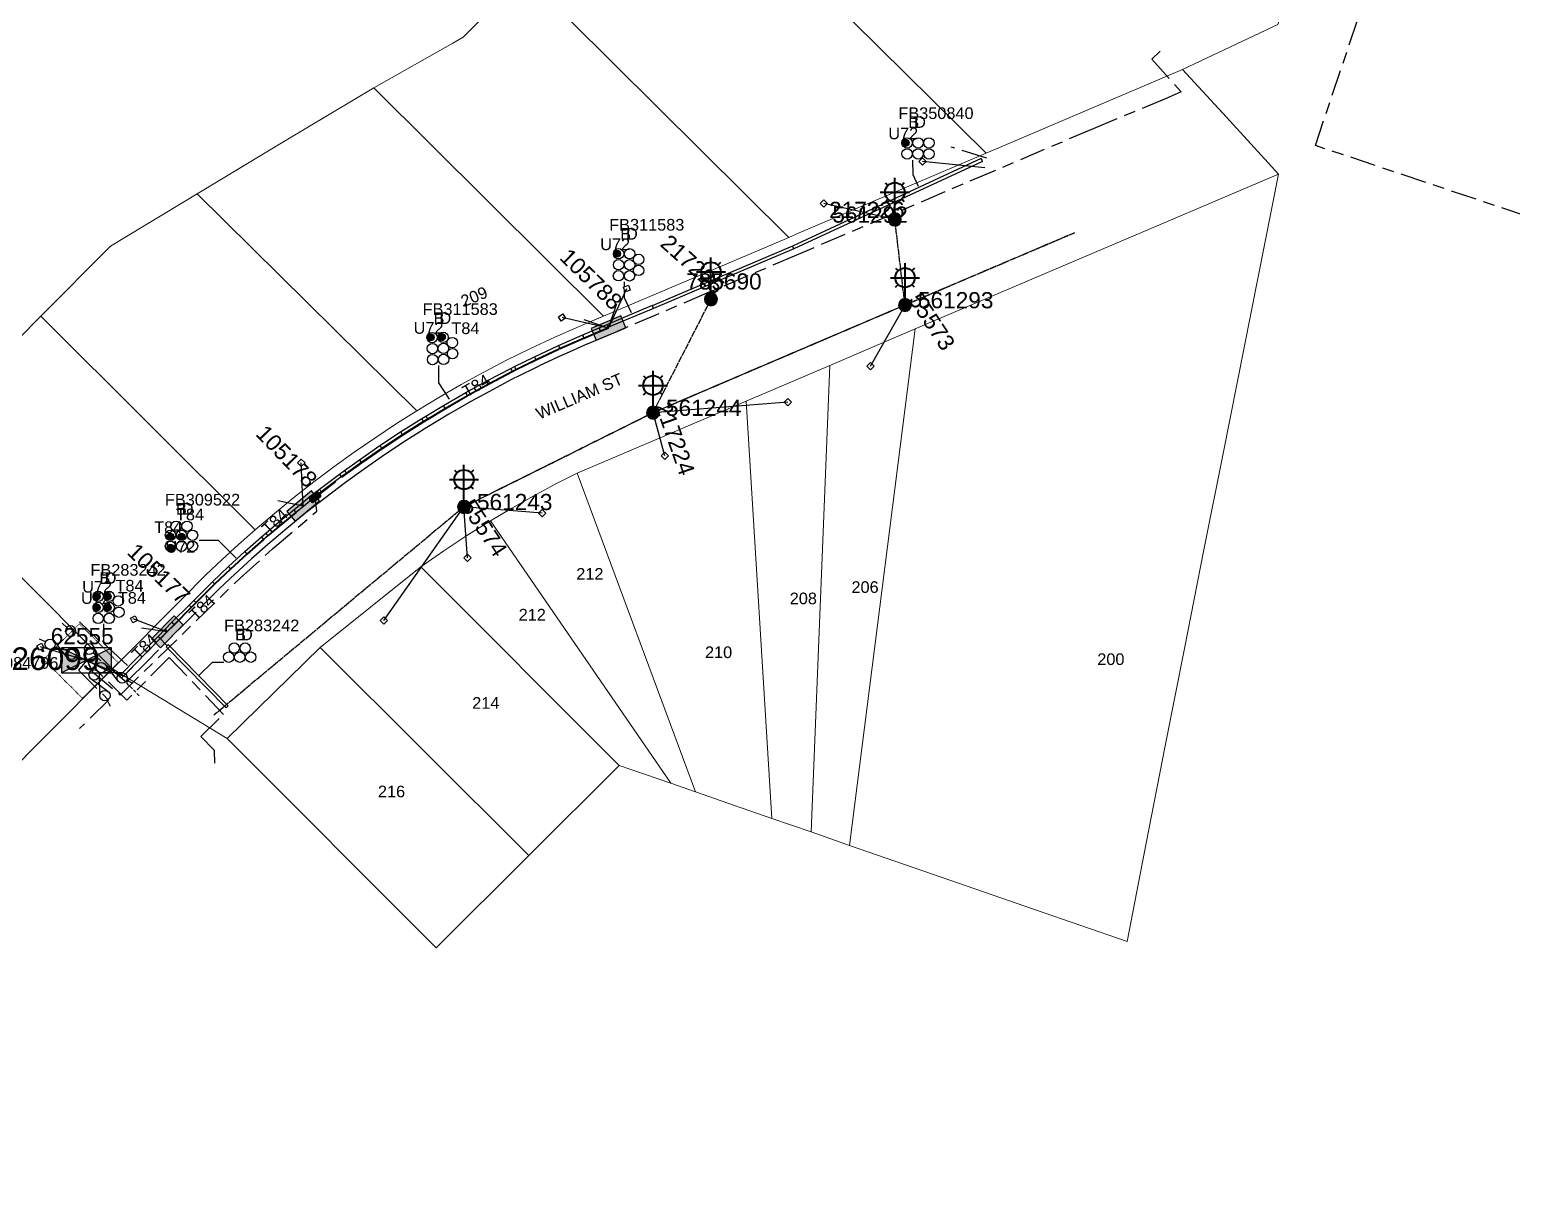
# Model space of a CAD drawing. Header units: metres. Extents: x 311347 to 316656, y 6252667 to 6255486.
# Drawn here: x 314656 to 314884.8, y 6254292 to 6254471 of the extents above; entities that cross this region are included whole.
import ezdxf
from ezdxf.enums import TextEntityAlignment as Align

# ---------------------------------------------------------------- set-up
doc = ezdxf.new("R2010")
doc.units = ezdxf.units.M
for name, pattern in [('Cable Exist OH', [1, 1, 0]), ('Cable Exist UG', [8.2, 4, -1.2, 1.8, -1.2]), ('DASHED', [0.75, 0.5, -0.25]), ('HIDDEN', [0.375, 0.25, -0.125]), ('HIDDEN2', [0.1875, 0.125, -0.0625])]:
    doc.linetypes.add(name, pattern=pattern)
doc.layers.get('0').update_dxf_attribs({"color": 6})
for name, color, linetype, lineweight in [('Cadastre Buildings_SP_EXT', 9, 'Continuous', 5), ('Cadastre Land Parcels_SP_EXT', 9, 'Continuous', 5), ('Cadastre Other Property_SP_EXT', 9, 'HIDDEN', 5), ('Cadastre Roads_SP_EXT', 7, 'Continuous', 5)]:
    doc.layers.add(name, color=color, linetype=linetype, lineweight=lineweight)
for name, color, linetype in [('Duct_SP_EXT', 7, 'Continuous'), ('Equip_HV_EXT', 7, 'Continuous'), ('Equip_LV_EXT', 7, 'Continuous'), ('Equip_SP_SL_EXT', 7, 'Continuous'), ('Mains_HV_EXT', 7, 'Continuous'), ('Mains_LV_EXT', 7, 'Continuous'), ('Mains_SL_EXT', 7, 'Continuous'), ('Mains_TR_EXT', 7, 'Continuous'), ('Services_SP_EXT', 7, 'Continuous'), ('Sub_SP_EXT', 7, 'Continuous'), ('SupportsOH_SP_TR_HV_LV_SL_EXT', 7, 'Continuous'), ('SupportsUG_SP_LV_EXT', 7, 'Continuous'), ('Trench_SP_EXT', 7, 'Continuous')]:
    doc.layers.add(name, color=color, linetype=linetype)
doc.layers.add('UNKNOWN_FEATURES', color=1, linetype='DASHED', plot=False)
doc.styles.add('iecARIAL', font='arial.ttf', dxfattribs={"height": 2})
doc.styles.add('POLE_LABEL', font='arial.ttf')
doc.styles.get("Standard").update_dxf_attribs({"font": 'arial.ttf'})
doc.styles.add('SWITCH_LABEL', font='arial.ttf', dxfattribs={"height": 2.5})

# ---------------------------------------------------------------- blocks, each defined once
blk = doc.blocks.new('SUB_PADMOUNT_EXT')
for points in [[(0, 0), (-3.84, 1.92), (-3.84, -1.92)], [(0, 0), (3.84, 1.92), (3.84, -1.92)]]:
    blk.add_hatch(color=256).paths.add_polyline_path(points)
for p, q in [((3.84, 1.92), (-3.84, -1.92)), ((-3.84, 1.92), (3.84, -1.92))]:
    blk.add_line(p, q)
blk.add_lwpolyline([(-3.84, -1.92), (3.84, -1.92), (3.84, 1.92), (-3.84, 1.92)], close=True)
for tag, height, flags, p in [('ASSET_NUM', 3.5, 8, (2, 2)), ('STREET_CODE', 0.2, 9, (1.5, 0)), ('CONSTRUCTED_VOLTAGE', 0.2, 9, (1.5, -0.2)), ('OPERATING_VOLTAGE', 0.2, 9, (1.5, -0.6)), ('ORIENTATION', 0.2, 9, (1.5, -0.8)), ('OWNED_BY', 0.2, 9, (1.5, -1)), ('OPERATED_BY', 0.2, 9, (1.5, -1.2)), ('SECONDARY_VOLTAGE', 0.2, 9, (1.5, -1.6)), ('STATE', 0.2, 9, (1.5, -1.8)), ('SUBSTATION_TYPE', 0.2, 9, (1.5, -2.2)), ('NO_PHASES', 0.2, 9, (1.5, -0.4)), ('MAINTAINED_BY', 0.2, 9, (1.5, -1.4)), ('PARENT', 0.2, 9, (1.5, -2)), ('STREETNAME', 0.2, 9, (1.5, -3)), ('SUBURB', 0.2, 9, (1.5, -3.2)), ('Z', 0.2, 1, (1.5, -3.6)), ('USAGE', 0.2, 9, (1.5, -2.4)), ('LEGEND', 0.2, 9, (1.5, -2.6)), ('LOCATION', 0.2, 9, (1.5, -2.8)), ('NOTES', 0.2, 9, (1.5, -3.4))]:
    blk.add_attdef(tag, text='', height=height, dxfattribs=dict(flags=flags)).set_placement(p, align=Align.MIDDLE_LEFT)
blk = doc.blocks.new('PILLAR_EXT')
blk.add_hatch(color=256).paths.add_polyline_path([(-2.475, 0.99), (-2.475, -0.99), (2.475, -0.99), (2.475, 0.99)])
blk.add_lwpolyline([(-2.475, -0.99), (2.475, -0.99), (2.475, 0.99), (-2.475, 0.99)], close=True)
at = {"style": 'iecARIAL', "flags": 8}
blk.add_attdef('ASSET_NUM', (1.5, 3.5), '', height=2.5, dxfattribs=at)
for tag, p, flags in [('OWNED_BY', (0, -0.2), 9), ('STATE', (0, -0.4), 9), ('SUPPORT_TYPE', (0, -0.6), 9), ('STREETNAME', (0, -1.8), 9), ('SUBURB', (0, -2), 1), ('USAGE', (0, -0.8), 9), ('LEGEND', (0, -1), 9), ('LOCATION', (0, -1.2), 9), ('NOTES', (0, -1.4), 9), ('PARENT', (0, -1.6), 9)]:
    blk.add_attdef(tag, p, '', height=0.2, dxfattribs=dict(flags=flags))
blk = doc.blocks.new('DUCT_EXT')
blk.add_circle((0, 0.8), 0.8)
at = {"flags": 1}
blk.add_attdef('Z', (0, 0), '', height=0.2, dxfattribs=at)
at = {"flags": 9}
for tag, p in [('DUCT_CODE', (0, 0)), ('XSECT_TYPE', (0, -0.2)), ('STATE', (0, -0.6)), ('FB_REFERENCE', (0, -0.4)), ('NOTES', (0, -0.8))]:
    blk.add_attdef(tag, text='', height=0.2, dxfattribs=at).set_placement(p, align=Align.MIDDLE_LEFT)
blk = doc.blocks.new('SL_LANTERN_EXT')
at = {"lineweight": 40}
for p, q in [((-1.46, 5.68), (-1.06, 5.28)), ((0, 1.97), (0, 6.47)), ((1.46, 5.68), (1.06, 5.28)), ((-2.25, 4.22), (2.25, 4.22)), ((-1.46, 2.76), (-1.06, 3.16)), ((0, 0), (0, 2.72)), ((1.46, 2.76), (1.06, 3.16))]:
    blk.add_line(p, q, dxfattribs=at)
blk.add_circle((0, 4.22), 1.5, dxfattribs=at)
at = {"style": 'iecARIAL', "flags": 8}
blk.add_attdef('ASSET_NUM', (1.5, 1.5), '', height=2.5, dxfattribs=at)
for tag, p, height, flags in [('OPERATING_VOLTAGE', (0.98, -1.65), 0.2, 9), ('ORIENTATION', (0.98, -1.85), 0.2, 9), ('OWNED_BY', (0.98, -2.05), 0.2, 9), ('STATE', (0.98, -2.25), 0.2, 9), ('CONSTRUCTED_VOLTAGE', (0.98, -0.65), 0.2, 9), ('CONTROL_TYPE', (0.98, -0.85), 0.2, 9), ('LANTERN_PURPOSE', (0.98, -1.05), 0.2, 9), ('LANTERN_TYPE', (0.98, -1.25), 0.2, 9), ('NO_PHASES', (0.98, -1.45), 0.2, 9), ('USAGE', (0.98, -2.45), 0.2, 9), ('LNUMBER', (2.18, -3.25), 2.5, 8), ('CEXIST', (0.98, -2.65), 0.2, 9), ('CNEW', (0.98, -2.85), 0.2, 9), ('CNUMBER', (0.98, -3.05), 0.2, 9), ('CREMOVE', (0.98, -3.25), 0.2, 9), ('CREPLACE', (0.98, -3.45), 0.2, 9), ('LKINGHEIGHT', (0.98, -3.65), 0.2, 9), ('LBRACKET', (0.98, -3.85), 0.2, 9), ('LBRACKETVOCAB', (0.98, -4.05), 0.2, 9), ('LCATEGORY', (0.98, -4.25), 0.2, 9), ('LCHARGE1', (0.98, -4.45), 0.2, 9), ('LCHARGE1PERCENT', (0.98, -4.65), 0.2, 9), ('LCHARGE2', (0.98, -4.85), 0.2, 9), ('LCHARGE2PERCENT', (0.98, -5.05), 0.2, 9), ('LCHARGE3', (0.98, -5.25), 0.2, 9), ('LCHARGE3PERCENT', (0.98, -5.45), 0.2, 9), ('LEXIST', (0.98, -5.65), 0.2, 9), ('LLAMP', (0.98, -5.85), 0.2, 9), ('LLAMPVOCAB', (0.98, -6.05), 0.2, 9), ('LMAST', (0.98, -6.25), 0.2, 9), ('LMASTVOCAB', (0.98, -6.45), 0.2, 9), ('LNEW', (0.98, -6.65), 0.2, 9), ('LANTNUMBER', (0.98, -6.85), 0.2, 9), ('STREETNAME', (0.98, -9.25), 0.2, 9), ('LOUTREACH', (0.98, -7.25), 0.2, 9), ('LOUTREACHVOCAB', (0.98, -7.45), 0.2, 9), ('LRATECODE', (0.98, -7.65), 0.2, 9), ('LREMOVE', (0.98, -7.85), 0.2, 9), ('LREPLACE', (0.98, -8.05), 0.2, 9), ('LTYPE', (0.98, -8.25), 0.2, 9), ('LTYPEVOCAB', (0.98, -8.45), 0.2, 9), ('LEGEND', (0.98, -8.65), 0.2, 9), ('LOCATION', (0.98, -8.85), 0.2, 9), ('NOTES', (0.98, -9.05), 0.2, 9), ('SUBURB', (0.98, -9.45), 0.2, 1)]:
    blk.add_attdef(tag, p, '', height=height, dxfattribs=dict(flags=flags))
blk = doc.blocks.new('CCP_EXT')
at = {"flags": 9}
blk.add_attdef('NOTES', text='', height=0.2, dxfattribs=at).set_placement((0, -2), align=Align.MIDDLE_LEFT)
blk.add_wipeout([(0, 0.57), (0.57, 0), (0, -0.57), (-0.57, 0)])
blk.add_lwpolyline([(-0.57, 0), (0, 0.57), (0.57, 0), (0, -0.57), (-0.57, 0)])
at = {"flags": 1}
blk.add_attdef('Z', (0, 0), '', height=0.2, dxfattribs=at)
at = {"flags": 9}
for tag, p in [('CCP_TYPE', (0, 0)), ('CONSTRUCTED_VOLTAGE', (0, -0.2)), ('OPERATING_VOLTAGE', (0, -0.6)), ('ORIENTATION', (0, -0.8)), ('OWNED_BY', (0, -1)), ('STATE', (0, -1.8)), ('NO_PHASES', (0, -0.4)), ('USAGE', (0, -1.2)), ('LEGEND', (0, -1.4)), ('LIFE_SUPPORT', (0, -1.6))]:
    blk.add_attdef(tag, text='', height=0.2, dxfattribs=at).set_placement(p, align=Align.MIDDLE_LEFT)
blk = doc.blocks.new('POLE_EXT')
blk.add_hatch(color=256).paths.add_polyline_path([(-1, 0, 1), (1, 0, 1)])
blk.add_lwpolyline([(-1, 0, 1), (1, 0, 1)], format="xyb", close=True)
for tag, height, flags, p in [('pNumber', 2.5, 8, (-17.84, 2.07)), ('OWNED_BY', 0.2, 9, (1.35, -0.4)), ('SPECIAL_USE', 0.2, 9, (1.35, -0.8)), ('STATE', 0.2, 9, (1.35, -1)), ('cLV', 0.2, 9, (1.35, -1.4)), ('hDepth', 0.2, 9, (1.35, -1.6)), ('hDia', 0.2, 9, (1.35, -1.8)), ('cHV', 0.2, 9, (1.35, -2)), ('PARENT', 0.2, 9, (1.35, -0.6)), ('USAGE', 0.2, 9, (1.35, -1.2)), ('LBRACKET', 0.2, 9, (1.35, -2.2)), ('cLinedev', 0.2, 9, (1.35, -3.4)), ('pExisting', 0.2, 9, (1.35, -3.8)), ('pFooting', 0.2, 9, (1.35, -4.4)), ('pNew', 0.2, 9, (1.35, -4.6)), ('LExisting', 0.2, 9, (1.35, -2.4)), ('LANTNUMBER', 0.2, 9, (1.35, -2.6)), ('LOther', 0.2, 9, (1.35, -2.8)), ('LRemove', 0.2, 9, (1.35, -3)), ('LEGEND', 0.2, 9, (1.35, -3.2)), ('LOCATION', 0.2, 9, (1.35, -3.6)), ('PFNUMBER', 0.2, 9, (1.35, -4)), ('NEWPFNUMBER', 0.2, 9, (1.35, -4.2)), ('pRelocate', 0.2, 9, (1.35, -5)), ('pRemove', 0.2, 9, (1.35, -5.2)), ('pReplace', 0.2, 9, (1.35, -5.4)), ('pStay', 0.2, 9, (1.35, -5.6)), ('pType', 0.2, 9, (1.35, -5.8)), ('cspan', 0.2, 9, (1.35, -6)), ('STREETNAME', 0.2, 9, (1.35, -6.2)), ('SUBURB', 0.2, 9, (1.35, -6.4)), ('NOTES', 0.2, 9, (1.35, -6.6)), ('MAINTAINED_BY', 0.2, 9, (1.36, -6.81)), ('OPERATED_BY', 0.2, 9, (1.36, -7.01))]:
    blk.add_attdef(tag, text='', height=height, dxfattribs=dict(flags=flags)).set_placement(p, align=Align.MIDDLE_LEFT)
at = {"style": 'POLE_LABEL'}
for tag, height, flags, p in [('ASSET_NUM', 2.5, 8, (2, 2)), ('STRUCTURE_PLANT_NUMBER', 0.2, 9, (1.35, 0.03)), ('STREET_CODE', 0.2, 9, (1.35, -0.2))]:
    blk.add_attdef(tag, text='', height=height, dxfattribs=dict(at, flags=flags)).set_placement(p, align=Align.MIDDLE_LEFT)
at = {"flags": 1}
blk.add_attdef('Z', (1.35, -7.33), '', height=0.2, dxfattribs=at)
blk = doc.blocks.new('LV_STJ_EXT')
h = blk.add_hatch(color=256)
edge = h.paths.add_edge_path()
edge.add_ellipse((-0.59, 0.13), major_axis=(0.226, 0.226), ratio=1, start_angle=45, end_angle=135)
edge.add_line((-0.91, 0.13), (-0.91, -0.13))
edge.add_ellipse((-0.59, -0.13), major_axis=(0.226, 0.226), ratio=1, start_angle=135, end_angle=225)
edge.add_line((-0.59, -0.45), (0.59, -0.45))
edge.add_ellipse((0.59, -0.13), major_axis=(-0.226, 0.226), ratio=1, start_angle=135, end_angle=225)
edge.add_line((0.91, -0.13), (0.91, 0.13))
edge.add_ellipse((0.59, 0.13), major_axis=(-0.226, 0.226), ratio=1, start_angle=225, end_angle=315)
edge.add_line((0.59, 0.45), (-0.59, 0.45))
blk.add_lwpolyline([(-0.91, 0.13), (-0.91, -0.13, 0.414214), (-0.59, -0.45), (0.59, -0.45, 0.414214), (0.91, -0.13), (0.91, 0.13, 0.414214), (0.59, 0.45), (-0.59, 0.45, 0.414214)], format="xyb", close=True)
at = {"flags": 1}
blk.add_attdef('Z', (0, 0), '', height=0.2, dxfattribs=at)
at = {"flags": 9}
for tag, p in [('ORIENTATION', (0, 0)), ('USAGE', (0, -0.2)), ('LEGEND', (0, -0.4)), ('NOTES', (0, -0.6))]:
    blk.add_attdef(tag, text='', height=0.2, dxfattribs=at).set_placement(p, align=Align.MIDDLE_LEFT)
blk = doc.blocks.new('LV_UG_DFUSE_CLOSED_EXT')
for points in [[(1, 0), (0, 0)], [(5.04, 0.73), (2.16, -0.72)], [(5.05, -0.71), (2.16, 0.72)], [(6.2, 0.01), (7.2, 0.01)]]:
    blk.add_lwpolyline(points)
for centre in [(1.8, 0), (5.4, 0.01)]:
    blk.add_circle(centre, 0.8)
at = {"flags": 9}
for tag, p in [('ACTUAL_STATUS', (0, 0)), ('CONSTRUCTED_VOLTAGE', (0, -0.2)), ('OPERATING_VOLTAGE', (0, -0.6)), ('ORIENTATION', (0, -0.8)), ('STATE', (0, -1)), ('SWITCH_TYPE', (0, -1.2)), ('NO_PHASES', (0, -0.4)), ('USAGE', (0, -1.4)), ('NOTES', (0, -1.6))]:
    blk.add_attdef(tag, text='', height=0.2, dxfattribs=at).set_placement(p, align=Align.MIDDLE_LEFT)
at = {"flags": 1}
blk.add_attdef('Z', (0, 0), '', height=0.2, dxfattribs=at)
blk = doc.blocks.new('SWG_HOLEC_SU_EXT')
blk.add_line((1.8, -2), (5.8, -2))
for points in [[(1, 0), (0, 0)], [(6.6, 0), (7.6, 0)]]:
    blk.add_lwpolyline(points)
for points in [[(1.8, -0.8, 1), (1.8, 0.8, 1)], [(5.8, -0.8, 1), (5.8, 0.8, 1)]]:
    blk.add_lwpolyline(points, format="xyb", close=True)
at = {"style": 'SWITCH_LABEL', "flags": 8}
blk.add_attdef('ASSET_NUM', text='', height=2.5, rotation=179.9544, dxfattribs=at).set_placement((-2.4, 0), align=Align.MIDDLE_LEFT)
at = {"flags": 1}
blk.add_attdef('Z', (0, 0), '', height=0.2, dxfattribs=at)
at = {"flags": 9}
for tag, p in [('ACTUAL_STATUS', (0, -0.4)), ('CONSTRUCTED_VOLTAGE', (0, -0.6)), ('OPERATING_VOLTAGE', (0, -1)), ('ORIENTATION', (0, -1.2)), ('OWNED_BY', (0, -1.4)), ('STATE', (0, -1.8)), ('SWITCH_TYPE', (0, -2)), ('NO_PHASES', (0, -0.8)), ('PARENT', (0, -1.6)), ('USAGE', (0, -2.2)), ('STREETNAME', (0, -2.6)), ('SUBURB', (0, -2.8)), ('LOCATION', (0, -2.4)), ('NOTES', (0, -3))]:
    blk.add_attdef(tag, text='', height=0.2, dxfattribs=at).set_placement(p, align=Align.MIDDLE_LEFT)
at = {"style": 'SWITCH_LABEL', "flags": 9}
blk.add_attdef('STREET_CODE', text='', height=0.2, dxfattribs=at).set_placement((0, -0.2), align=Align.MIDDLE_LEFT)
blk = doc.blocks.new('CABLE_LARGE_EXT')
h = blk.add_hatch(color=256)
edge = h.paths.add_edge_path()
edge.add_arc((0, 0.55), 0.55, 0, 360)
blk.add_circle((0, 0.55), 0.55)
at = {"flags": 1}
blk.add_attdef('Z', (0, 0), '', height=0.2, dxfattribs=at)
at = {"flags": 9}
for tag, p in [('COND_CODE', (0, 0)), ('STATE', (0, -0.4)), ('XSECT_SIZE', (0, -0.6)), ('FB_REFERENCE', (0, -0.2)), ('NOTES', (0, -0.8))]:
    blk.add_attdef(tag, text='', height=0.2, dxfattribs=at).set_placement(p, align=Align.MIDDLE_LEFT)

msp = doc.modelspace()

# ---------------------------------------------------------------- linework, layer by layer
at = {"layer": 'Cadastre Land Parcels_SP_EXT', "linetype": 'Continuous'}
for points in [[(314719.14, 6254414.15), (314722.59, 6254416.14), (314726.08, 6254418.05), (314729.58, 6254419.9), (314733.3, 6254421.72), (314737.02, 6254423.47), (314740.78, 6254425.13), (314743.77, 6254426.39), (314744.55, 6254426.72), (314709.1, 6254462), (314695.55, 6254453.87), (314681.85, 6254445.61), (314715.73, 6254412.09), (314719.14, 6254414.15)], [(314840.26, 6254405.77), (314848.76, 6254448.66), (314792.66, 6254424.75), (314782.53, 6254345), (314796.68, 6254340.1), (314811.1, 6254335.12), (314825.36, 6254330.17), (314828.32, 6254345.35), (314831.27, 6254360.38), (314834.23, 6254375.41), (314837.24, 6254390.62), (314840.26, 6254405.77)], [(314792.66, 6254424.75), (314779.49, 6254419.11), (314776.63, 6254347.07), (314782.53, 6254345), (314792.66, 6254424.75)], [(314779.49, 6254419.11), (314766.56, 6254413.57), (314770.53, 6254349.16), (314776.63, 6254347.07), (314779.49, 6254419.11)], [(314770.53, 6254349.16), (314766.56, 6254413.57), (314740.48, 6254402.46), (314758.73, 6254353.25), (314764.78, 6254351.15), (314770.53, 6254349.16)], [(314758.73, 6254353.25), (314740.48, 6254402.46), (314737.08, 6254400.75), (314733.72, 6254398.94), (314730.39, 6254397.06), (314727.11, 6254395.1), (314754.93, 6254354.62), (314758.73, 6254353.25)], [(314754.93, 6254354.62), (314727.11, 6254395.1), (314723.47, 6254392.83), (314719.9, 6254390.46), (314716.38, 6254388.01), (314746.98, 6254357.32), (314754.93, 6254354.62)], [(314746.98, 6254357.32), (314716.38, 6254388.01), (314700.8, 6254375.56), (314733.01, 6254343.46), (314746.98, 6254357.32)], [(314718.71, 6254329.16), (314733.01, 6254343.46), (314700.8, 6254375.56), (314686.45, 6254361.48), (314718.71, 6254329.16)]]:
    msp.add_lwpolyline(points, close=True, dxfattribs=at)
at = {"layer": 'Duct_SP_EXT'}
for p, q in [((314802.85, 6254451.04), (314802.95, 6254450.83)), ((314803.05, 6254450.61), (314802.95, 6254450.83)), ((314773.75, 6254437.54), (314760.03, 6254431.72)), ((314773.95, 6254437.1), (314760.22, 6254431.28)), ((314773.75, 6254437.54), (314773.85, 6254437.32)), ((314773.95, 6254437.1), (314773.85, 6254437.32)), ((314760.03, 6254431.72), (314752.08, 6254428.33)), ((314760.22, 6254431.28), (314752.27, 6254427.89)), ((314760.03, 6254431.72), (314760.12, 6254431.5)), ((314760.22, 6254431.28), (314760.12, 6254431.5)), ((314752.08, 6254428.34), (314745.15, 6254425.44)), ((314752.27, 6254427.89), (314745.33, 6254425)), ((314752.08, 6254428.34), (314752.17, 6254428.11)), ((314752.08, 6254428.33), (314752.17, 6254428.11)), ((314752.27, 6254427.89), (314752.17, 6254428.11)), ((314752.27, 6254427.89), (314752.17, 6254428.11)), ((314743.87, 6254424.9), (314745.1, 6254425.41)), ((314745.1, 6254425.41), (314745.19, 6254425.19)), ((314745.15, 6254425.44), (314745.24, 6254425.22)), ((314745.28, 6254424.97), (314745.19, 6254425.19)), ((314745.33, 6254425), (314745.24, 6254425.22)), ((314737.6, 6254422.18), (314741.34, 6254423.84)), ((314737.8, 6254421.75), (314741.53, 6254423.39)), ((314741.34, 6254423.84), (314743.87, 6254424.9)), ((314741.34, 6254423.84), (314741.43, 6254423.61)), ((314741.53, 6254423.39), (314741.43, 6254423.61)), ((314741.53, 6254423.39), (314744.06, 6254424.46)), ((314743.87, 6254424.9), (314743.97, 6254424.68)), ((314744.06, 6254424.46), (314743.97, 6254424.68)), ((314744.06, 6254424.46), (314745.28, 6254424.97)), ((314730.83, 6254418.94), (314733.91, 6254420.45)), ((314733.91, 6254420.45), (314737.6, 6254422.18)), ((314733.91, 6254420.45), (314734.01, 6254420.23)), ((314734.11, 6254420.02), (314737.8, 6254421.75)), ((314737.6, 6254422.18), (314737.7, 6254421.96)), ((314737.8, 6254421.75), (314737.7, 6254421.96)), ((314726.75, 6254416.81), (314730.25, 6254418.65)), ((314726.98, 6254416.39), (314730.47, 6254418.23)), ((314730.25, 6254418.65), (314730.83, 6254418.94)), ((314730.25, 6254418.65), (314730.36, 6254418.44)), ((314730.47, 6254418.23), (314730.36, 6254418.44)), ((314730.47, 6254418.23), (314731.05, 6254418.51)), ((314730.83, 6254418.94), (314730.94, 6254418.72)), ((314731.05, 6254418.51), (314730.94, 6254418.72)), ((314731.05, 6254418.51), (314734.11, 6254420.02)), ((314734.11, 6254420.02), (314734.01, 6254420.23)), ((314723.28, 6254414.91), (314726.75, 6254416.81)), ((314723.52, 6254414.49), (314726.98, 6254416.39)), ((314726.75, 6254416.81), (314726.86, 6254416.6)), ((314726.98, 6254416.39), (314726.86, 6254416.6)), ((314719.86, 6254412.93), (314723.28, 6254414.91)), ((314720.1, 6254412.52), (314723.52, 6254414.49)), ((314723.28, 6254414.91), (314723.4, 6254414.7)), ((314723.52, 6254414.49), (314723.4, 6254414.7)), ((314716.49, 6254410.9), (314717.13, 6254411.29)), ((314717.13, 6254411.29), (314719.86, 6254412.93)), ((314717.13, 6254411.29), (314717.26, 6254411.08)), ((314717.38, 6254410.87), (314720.1, 6254412.52)), ((314719.86, 6254412.93), (314719.98, 6254412.73)), ((314720.1, 6254412.52), (314719.98, 6254412.73)), ((314713.24, 6254408.84), (314716.49, 6254410.9)), ((314713.5, 6254408.44), (314716.74, 6254410.49)), ((314716.49, 6254410.9), (314716.61, 6254410.69)), ((314716.74, 6254410.49), (314716.61, 6254410.69)), ((314716.74, 6254410.49), (314717.38, 6254410.87)), ((314717.38, 6254410.87), (314717.26, 6254411.08)), ((314706.89, 6254404.55), (314710.04, 6254406.73)), ((314710.04, 6254406.73), (314713.24, 6254408.84)), ((314710.04, 6254406.73), (314710.18, 6254406.53)), ((314710.31, 6254406.33), (314713.5, 6254408.44)), ((314713.24, 6254408.84), (314713.37, 6254408.64)), ((314713.5, 6254408.44), (314713.37, 6254408.64)), ((314704.59, 6254402.9), (314706.89, 6254404.55)), ((314706.89, 6254404.55), (314707.03, 6254404.35)), ((314707.17, 6254404.16), (314710.31, 6254406.33)), ((314710.31, 6254406.33), (314710.18, 6254406.53)), ((314700.7, 6254400), (314703.79, 6254402.32)), ((314703.79, 6254402.32), (314704.59, 6254402.9)), ((314703.79, 6254402.32), (314703.94, 6254402.13)), ((314704.08, 6254401.94), (314703.94, 6254402.13)), ((314704.08, 6254401.94), (314704.87, 6254402.51)), ((314704.59, 6254402.9), (314704.73, 6254402.7)), ((314704.87, 6254402.51), (314704.73, 6254402.7)), ((314704.87, 6254402.51), (314707.17, 6254404.16)), ((314707.17, 6254404.16), (314707.03, 6254404.35)), ((314699.29, 6254398.9), (314700.7, 6254400)), ((314700.7, 6254400), (314700.84, 6254399.81)), ((314700.99, 6254399.62), (314704.08, 6254401.94)), ((314696.76, 6254396.82), (314697.96, 6254397.77)), ((314697.95, 6254397.77), (314699.29, 6254398.9)), ((314697.95, 6254397.77), (314698.11, 6254397.59)), ((314697.96, 6254397.77), (314698.11, 6254397.59)), ((314698.26, 6254397.4), (314698.11, 6254397.59)), ((314698.26, 6254397.4), (314698.11, 6254397.59)), ((314698.26, 6254397.4), (314699.6, 6254398.52)), ((314699.29, 6254398.9), (314699.45, 6254398.71)), ((314699.6, 6254398.52), (314699.45, 6254398.71)), ((314699.6, 6254398.52), (314700.99, 6254399.62)), ((314700.99, 6254399.62), (314700.84, 6254399.81)), ((314694.7, 6254395.14), (314696.76, 6254396.82)), ((314695.01, 6254394.77), (314697.07, 6254396.45)), ((314696.76, 6254396.82), (314696.91, 6254396.63)), ((314697.07, 6254396.45), (314696.91, 6254396.63)), ((314697.07, 6254396.45), (314698.26, 6254397.4)), ((314691.77, 6254392.65), (314692.41, 6254393.2)), ((314692.41, 6254393.2), (314694.7, 6254395.14)), ((314692.41, 6254393.2), (314692.57, 6254393.01)), ((314692.72, 6254392.83), (314692.57, 6254393.01)), ((314692.72, 6254392.83), (314695.01, 6254394.77)), ((314694.7, 6254395.14), (314694.86, 6254394.95)), ((314695.01, 6254394.77), (314694.86, 6254394.95)), ((314689.19, 6254390.37), (314691.77, 6254392.65)), ((314689.51, 6254390.02), (314692.09, 6254392.29)), ((314691.77, 6254392.65), (314691.93, 6254392.47)), ((314692.09, 6254392.29), (314691.93, 6254392.47)), ((314692.09, 6254392.29), (314692.72, 6254392.83)), ((314686.66, 6254388.06), (314689.19, 6254390.37)), ((314686.99, 6254387.71), (314689.51, 6254390.02)), ((314689.19, 6254390.37), (314689.35, 6254390.2)), ((314689.51, 6254390.02), (314689.35, 6254390.2)), ((314684.18, 6254385.71), (314686.66, 6254388.06)), ((314684.51, 6254385.37), (314686.99, 6254387.71)), ((314686.66, 6254388.06), (314686.83, 6254387.89)), ((314686.99, 6254387.71), (314686.83, 6254387.89)), ((314681.3, 6254382.83), (314684.18, 6254385.71)), ((314681.64, 6254382.49), (314684.51, 6254385.37)), ((314684.18, 6254385.71), (314684.35, 6254385.54)), ((314684.51, 6254385.37), (314684.35, 6254385.54)), ((314677.93, 6254379.44), (314680.58, 6254382.11)), ((314678.27, 6254379.1), (314680.92, 6254381.77)), ((314680.58, 6254382.11), (314681.3, 6254382.83)), ((314680.58, 6254382.11), (314680.75, 6254381.94)), ((314680.92, 6254381.77), (314680.75, 6254381.94)), ((314680.92, 6254381.77), (314681.64, 6254382.49)), ((314681.3, 6254382.83), (314681.47, 6254382.66)), ((314681.64, 6254382.49), (314681.47, 6254382.66)), ((314676.88, 6254378.37), (314677.93, 6254379.44)), ((314677.93, 6254379.44), (314678.1, 6254379.27)), ((314678.27, 6254379.1), (314678.1, 6254379.27)), ((314675.8, 6254377.27), (314669.81, 6254371.15)), ((314676.88, 6254378.36), (314675.8, 6254377.27)), ((314675.8, 6254377.27), (314675.97, 6254377.1)), ((314675.8, 6254377.27), (314675.97, 6254377.1)), ((314676.14, 6254376.93), (314675.97, 6254377.1)), ((314676.14, 6254376.93), (314675.97, 6254377.1)), ((314677.22, 6254378.03), (314676.14, 6254376.93)), ((314676.88, 6254378.37), (314677.05, 6254378.2)), ((314676.88, 6254378.36), (314677.05, 6254378.2)), ((314677.22, 6254378.03), (314677.05, 6254378.2)), ((314677.22, 6254378.03), (314677.05, 6254378.2)), ((314677.22, 6254378.03), (314678.27, 6254379.1)), ((314676.14, 6254376.93), (314670.15, 6254370.81)), ((314677.04, 6254375.66), (314677.22, 6254375.83)), ((314677.04, 6254375.66), (314686.29, 6254366.23)), ((314677.39, 6254375.99), (314677.22, 6254375.83)), ((314677.39, 6254375.99), (314686.63, 6254366.57)), ((314669.81, 6254371.15), (314669.98, 6254370.98)), ((314670.15, 6254370.81), (314669.98, 6254370.98)), ((314686.29, 6254366.23), (314686.46, 6254366.4)), ((314686.63, 6254366.57), (314686.46, 6254366.4))]:
    msp.add_line(p, q, dxfattribs=at)
for points in [[(314792.26, 6254450.78), (314792.28, 6254448.61), (314793.11, 6254446.81)], [(314747.75, 6254432), (314747.75, 6254429.59), (314748.83, 6254427.26)], [(314719.07, 6254419.08), (314719.07, 6254416.41), (314720.75, 6254413.89)], [(314682.14, 6254392.12), (314685.1, 6254392.12), (314687.83, 6254389.36)], [(314685.95, 6254373.25), (314684.16, 6254373.25), (314682.16, 6254371.29)]]:
    msp.add_lwpolyline(points, dxfattribs=at)
at = {"layer": 'Mains_HV_EXT', "linetype": 'Cable Exist UG'}
for points in [[(314664.76, 6254373.57), (314663.53, 6254372.04), (314668.17, 6254367.43), (314668.17, 6254367.43), (314663.68, 6254363.02)], [(314684.54, 6254357.7), (314684.51, 6254359.64), (314682.4, 6254361.8), (314685.88, 6254365.23), (314677.51, 6254374), (314671, 6254367.43), (314664.76, 6254373.57)]]:
    msp.add_lwpolyline(points, dxfattribs=at)
at = {"layer": 'Mains_LV_EXT', "linetype": 'Cable Exist OH'}
for points in [[(314791.09, 6254428.44), (314789.52, 6254441.65)], [(314817.25, 6254439.59), (314791.09, 6254428.44)]]:
    msp.add_lwpolyline(points, dxfattribs=at)
at = {"layer": 'Mains_LV_EXT', "linetype": 'Cable Exist UG'}
for points in [[(314677.23, 6254377.97), (314678.27, 6254379.01), (314678.27, 6254379.01), (314680.97, 6254381.73), (314681.69, 6254382.45), (314681.69, 6254382.45), (314684.55, 6254385.33), (314687.03, 6254387.67), (314689.55, 6254389.97), (314692.13, 6254392.24), (314692.76, 6254392.78), (314692.76, 6254392.78), (314695.05, 6254394.72), (314697.11, 6254396.41), (314698.2, 6254397.39)], [(314664.76, 6254373.57), (314670.44, 6254371.13), (314670.44, 6254371.13), (314677.23, 6254377.97)]]:
    msp.add_lwpolyline(points, dxfattribs=at)
at = {"layer": 'Mains_SL_EXT', "linetype": 'Cable Exist OH'}
for points in [[(314791.09, 6254428.44), (314789.52, 6254441.65)], [(314791.09, 6254428.44), (314817.25, 6254439.59)], [(314752.2, 6254411.81), (314761.14, 6254429.33)]]:
    msp.add_lwpolyline(points, dxfattribs=at)
at = {"layer": 'Trench_SP_EXT', "linetype": 'Cable Exist UG'}
for points in [[(314803.73, 6254451.13), (314798.2, 6254452.82)], [(314745.33, 6254424.87), (314740.75, 6254426.44)], [(314698.2, 6254397.39), (314693.79, 6254398.28)], [(314675.97, 6254377.1), (314677.22, 6254375.83)]]:
    msp.add_lwpolyline(points, dxfattribs=at)
at = {"layer": 'UNKNOWN_FEATURES'}
msp.add_lwpolyline([(314672.89, 6254368.11), (314668.78, 6254372.27)], dxfattribs=at)

# ---------------------------------------------------------------- block references
at = {"layer": 'Duct_SP_EXT'}
for name, p, rotation in [('DUCT_EXT', (314790.61, 6254453.46), 269.9999999999998), ('DUCT_EXT', (314790.61, 6254451.76), 269.9999999999998), ('CABLE_LARGE_EXT', (314790.63, 6254453.49), 269.9999999999998), ('DUCT_EXT', (314792.31, 6254453.46), 269.9999999999998), ('DUCT_EXT', (314792.31, 6254451.76), 269.9999999999998), ('DUCT_EXT', (314793.99, 6254453.46), 269.9999999999998), ('DUCT_EXT', (314793.99, 6254451.76), 269.9999999999998), ('DUCT_EXT', (314746.09, 6254436.36), 269.5692127734631), ('CABLE_LARGE_EXT', (314746.09, 6254436.36), 269.9999999999998), ('DUCT_EXT', (314747.79, 6254436.35), 269.5692127734631), ('DUCT_EXT', (314746.08, 6254434.66), 269.5692127734631), ('DUCT_EXT', (314747.78, 6254434.65), 269.5692127734631), ('DUCT_EXT', (314749.17, 6254433.79), 269.5692127734631), ('DUCT_EXT', (314749.18, 6254435.49), 269.5692127734631), ('DUCT_EXT', (314746.07, 6254432.96), 269.5692127734631), ('DUCT_EXT', (314747.77, 6254432.95), 269.5692127734631), ('DUCT_EXT', (314717.3, 6254423.39), 271.169139312937), ('CABLE_LARGE_EXT', (314717.31, 6254423.45), 269.9999999999998), ('DUCT_EXT', (314719, 6254423.43), 271.169139312937), ('CABLE_LARGE_EXT', (314719.04, 6254423.47), 271.169139312937), ('DUCT_EXT', (314720.42, 6254422.61), 271.169139312937), ('DUCT_EXT', (314717.34, 6254421.69), 271.169139312937), ('DUCT_EXT', (314717.37, 6254419.99), 271.169139312937), ('DUCT_EXT', (314719.04, 6254421.73), 271.169139312937), ('DUCT_EXT', (314719.07, 6254420.03), 271.169139312937), ('DUCT_EXT', (314720.45, 6254420.91), 271.169139312937), ('CABLE_LARGE_EXT', (314677.72, 6254390.38), 359.1273786495043), ('DUCT_EXT', (314665.76, 6254383.44), 270.0253127218896), ('CABLE_LARGE_EXT', (314665.76, 6254383.44), 270.0253127218896), ('DUCT_EXT', (314667.46, 6254383.44), 270.0253127218896), ('CABLE_LARGE_EXT', (314667.46, 6254383.44), 270.0253127218896), ('DUCT_EXT', (314665.76, 6254381.74), 270.0253127218896), ('CABLE_LARGE_EXT', (314665.76, 6254381.74), 270.2656076306565), ('DUCT_EXT', (314667.46, 6254381.74), 270.0253127218896), ('CABLE_LARGE_EXT', (314667.46, 6254381.74), 270.0253127218896), ('DUCT_EXT', (314668.86, 6254382.74), 270.0253127218896), ('DUCT_EXT', (314668.97, 6254381), 270.0253127218896), ('DUCT_EXT', (314665.76, 6254380.04), 270.0253127218896), ('DUCT_EXT', (314667.46, 6254380.04), 270.0253127218896)]:
    msp.add_blockref(name, p, dxfattribs=dict(at, rotation=rotation))
for name, p in [('DUCT_EXT', (314677.72, 6254392.08)), ('CABLE_LARGE_EXT', (314677.68, 6254392.12)), ('DUCT_EXT', (314678.57, 6254393.48)), ('DUCT_EXT', (314679.42, 6254392.08)), ('CABLE_LARGE_EXT', (314679.42, 6254392.08)), ('DUCT_EXT', (314680.27, 6254393.48)), ('DUCT_EXT', (314681.12, 6254392.08)), ('DUCT_EXT', (314677.72, 6254390.38)), ('DUCT_EXT', (314679.42, 6254390.38)), ('DUCT_EXT', (314681.12, 6254390.38)), ('DUCT_EXT', (314686.7, 6254373.26)), ('DUCT_EXT', (314687.55, 6254374.66)), ('DUCT_EXT', (314688.4, 6254373.26)), ('DUCT_EXT', (314689.25, 6254374.66)), ('DUCT_EXT', (314690.1, 6254373.26))]:
    msp.add_blockref(name, p, dxfattribs=at)
at = {"layer": 'Equip_LV_EXT'}
for name, p, rotation in [('LV_STJ_EXT', (314700.05, 6254398.74), 37.60604968352742), ('LV_UG_DFUSE_CLOSED_EXT', (314665.11, 6254372.91), 297.3211796866237), ('LV_UG_DFUSE_CLOSED_EXT', (314665.43, 6254373.26), 333.3211795185103)]:
    msp.add_blockref(name, p, dxfattribs=dict(at, rotation=rotation))
at = {"layer": 'Equip_SP_SL_EXT'}
ref = msp.add_blockref('SL_LANTERN_EXT', (314789.52, 6254441.62), dxfattribs=at)
ref.add_attrib('ASSET_NUM', '217226', dxfattribs={"layer": '0', "height": 2.5, "rotation": 359.9685, "style": 'iecARIAL'}).set_placement((314791.02, 6254443.12), align=Align.MIDDLE_RIGHT)
ref = msp.add_blockref('SL_LANTERN_EXT', (314761.14, 6254429.33), dxfattribs=at)
ref.add_attrib('ASSET_NUM', '217225', dxfattribs={"layer": '0', "height": 2.5, "rotation": 318.0699, "style": 'iecARIAL'}).set_placement((314762.64, 6254430.83), align=Align.MIDDLE_RIGHT)
ref = msp.add_blockref('SL_LANTERN_EXT', (314791.09, 6254428.44), dxfattribs=at)
ref.add_attrib('ASSET_NUM', '55573', dxfattribs={"layer": '0', "height": 2.5, "rotation": 303.3601, "style": 'iecARIAL'}).set_placement((314792.59, 6254429.94), align=Align.MIDDLE_LEFT)
ref = msp.add_blockref('SL_LANTERN_EXT', (314752.2, 6254411.81), dxfattribs=at)
ref.add_attrib('ASSET_NUM', '217224', dxfattribs={"layer": '0', "height": 2.5, "rotation": 289.2367, "style": 'iecARIAL'}).set_placement((314753.7, 6254413.31), align=Align.MIDDLE_LEFT)
ref = msp.add_blockref('SL_LANTERN_EXT', (314723.02, 6254397.27), dxfattribs=at)
ref.add_attrib('ASSET_NUM', '55574', dxfattribs={"layer": '0', "height": 2.5, "rotation": 303.3601, "style": 'iecARIAL'}).set_placement((314724.52, 6254398.77), align=Align.TOP_LEFT)
at = {"layer": 'Sub_SP_EXT'}
ref = msp.add_blockref('SUB_PADMOUNT_EXT', (314664.76, 6254373.57), dxfattribs=at)
ref.add_attrib('ASSET_NUM', '26099', dxfattribs={"layer": '0', "height": 3.5}).set_placement((314666.76, 6254373.82), align=Align.MIDDLE_RIGHT)
at = {"layer": 'SupportsOH_SP_TR_HV_LV_SL_EXT'}
ref = msp.add_blockref('POLE_EXT', (314761.14, 6254429.33), dxfattribs=at)
ref.add_attrib('ASSET_NUM', '785690', dxfattribs={"layer": '0', "height": 2.5, "style": 'POLE_LABEL'}).set_placement((314763.14, 6254430.08), align=Align.BOTTOM_CENTER)
ref = msp.add_blockref('POLE_EXT', (314791.09, 6254428.44), dxfattribs=at)
ref.add_attrib('ASSET_NUM', '561293', dxfattribs={"layer": '0', "height": 2.5, "rotation": 359.951, "style": 'POLE_LABEL'}).set_placement((314793.09, 6254429.19), align=Align.MIDDLE_LEFT)
ref = msp.add_blockref('POLE_EXT', (314752.2, 6254411.81), dxfattribs=at)
ref.add_attrib('ASSET_NUM', '561244', dxfattribs={"layer": '0', "height": 2.5, "rotation": 0.0527, "style": 'POLE_LABEL'}).set_placement((314754.2, 6254412.56), align=Align.MIDDLE_LEFT)
at = {"layer": 'SupportsUG_SP_LV_EXT'}
ref = msp.add_blockref('PILLAR_EXT', (314745.33, 6254424.87), dxfattribs=dict(at, rotation=23.13960547749229))
ref.add_attrib('ASSET_NUM', '105788', dxfattribs={"layer": '0', "height": 2.5, "rotation": 315.7198, "style": 'iecARIAL'}).set_placement((314746.83, 6254428.37), align=Align.MIDDLE_RIGHT)
ref = msp.add_blockref('PILLAR_EXT', (314698.2, 6254397.39), dxfattribs=dict(at, rotation=39.91364297369842))
ref.add_attrib('ASSET_NUM', '105178', dxfattribs={"layer": '0', "height": 2.5, "rotation": 313.9129, "style": 'iecARIAL'}).set_placement((314699.7, 6254400.89), align=Align.MIDDLE_RIGHT)
ref = msp.add_blockref('PILLAR_EXT', (314677.23, 6254377.97), dxfattribs=dict(at, rotation=225.1773189479268))
ref.add_attrib('ASSET_NUM', '105177', dxfattribs={"layer": '0', "height": 2.5, "rotation": 316.0935, "style": 'iecARIAL'}).set_placement((314678.73, 6254381.47), align=Align.BOTTOM_RIGHT)

# ---------------------------------------------------------------- texts
at = {"layer": 'Cadastre Land Parcels_SP_EXT'}
msp.add_text('209', height=1.8, rotation=22.7266, dxfattribs=at).set_placement((314723, 6254428.09))
for s, p in [('212', (314740.35, 6254386.02)), ('208', (314773.3, 6254382.23)), ('206', (314782.83, 6254383.98)), ('212', (314731.46, 6254379.72)), ('210', (314760.22, 6254373.92)), ('200', (314820.77, 6254372.85)), ('214', (314724.29, 6254366.09)), ('216', (314709.74, 6254352.42))]:
    msp.add_text(s, height=1.8, dxfattribs=at).set_placement(p)
at = {"layer": 'Cadastre Roads_SP_EXT'}
msp.add_text('WILLIAM ST', height=1.8, rotation=23.1416, dxfattribs=at).set_placement((314734.63, 6254410.73))
at = {"layer": 'Duct_SP_EXT'}
for s, p in [('FB350840', (314790.07, 6254457.16)), ('B', (314791.6, 6254455.79)), ('D', (314792.5, 6254455.79)), ('U72', (314788.51, 6254454.03)), ('FB311583', (314745.43, 6254439.93)), ('U72', (314744.04, 6254436.91)), ('B', (314747.13, 6254438.53)), ('D', (314748.03, 6254438.53)), ('FB311583', (314716.63, 6254426.91)), ('B', (314718.33, 6254425.51)), ('D', (314719.23, 6254425.51)), ('U72', (314715.25, 6254424)), ('T84', (314721.07, 6254423.95)), ('FB309522', (314676.86, 6254397.48)), ('B', (314678.56, 6254396.08)), ('D', (314679.46, 6254396.08)), ('T84', (314678.56, 6254395.2)), ('T84', (314675.2, 6254393.22)), ('U72', (314676.93, 6254390.19)), ('FB283242', (314665.37, 6254386.64)), ('B', (314666.76, 6254385.38)), ('D', (314667.56, 6254385.38)), ('U72', (314663.91, 6254382.28)), ('U72', (314664.09, 6254384.03)), ('T84', (314669.23, 6254384.2)), ('T84', (314669.59, 6254382.31)), ('FB283242', (314686, 6254378.06)), ('B', (314687.7, 6254376.66)), ('D', (314688.6, 6254376.66))]:
    msp.add_text(s, height=1.8, dxfattribs=at).set_placement(p)
at = {"layer": 'Mains_LV_EXT'}
for rotation, p in [(29.9659, (314723.43, 6254414.13)), (43.4039, (314692.86, 6254392.87)), (44.2325, (314681.65, 6254379.6)), (45.1773, (314672.82, 6254373.53))]:
    msp.add_text('T84', height=1.8, rotation=rotation, dxfattribs=at).set_placement(p)

# ---------------------------------------------------------------- next in the draw order: block references
at = {"layer": 'Services_SP_EXT'}
for p in [(314793.77, 6254450.59), (314778.58, 6254444.13), (314785.76, 6254419.01), (314773.02, 6254413.43), (314697.91, 6254404.07), (314754.03, 6254405.14), (314735.09, 6254396.31), (314723.55, 6254389.38), (314710.64, 6254379.74)]:
    msp.add_blockref('CCP_EXT', p, dxfattribs=at)
for p, rotation in [((314748.16, 6254430.97), 245.1268179607286), ((314738.15, 6254426.51), 347.1155002174605), ((314672.09, 6254379.91), 340.6144214758144), ((314657.65, 6254375.67), 343.5848318934295)]:
    msp.add_blockref('CCP_EXT', p, dxfattribs=dict(at, rotation=rotation))

# ---------------------------------------------------------------- next in the draw order: linework, layer by layer
at = {"layer": 'Cadastre Buildings_SP_EXT', "linetype": 'Continuous'}
for points in [[(314818.95, 6254458.4), (314833.91, 6254464.78), (314848.65, 6254471.73), (314849.62, 6254474.61), (314854.05, 6254487.84), (314859.55, 6254504.17), (314850.78, 6254512.66), (314807.28, 6254554.79), (314796.67, 6254544.04), (314786.19, 6254533.51), (314775.72, 6254522.49), (314765, 6254511.74), (314754.08, 6254500.87), (314803.61, 6254451.88), (314818.95, 6254458.4)], [(314774.75, 6254439.57), (314788.19, 6254445.3), (314803.61, 6254451.88), (314754.08, 6254500.87), (314743.2, 6254489.99), (314739.74, 6254486.56), (314733.92, 6254480.75), (314732.48, 6254479.32), (314773.17, 6254438.88), (314774.75, 6254439.57)], [(314709.1, 6254462), (314744.55, 6254426.72), (314759.46, 6254433.06), (314773.17, 6254438.88), (314732.48, 6254479.32), (314722.9, 6254469.78), (314721.31, 6254468.88), (314709.1, 6254462)], [(314657.73, 6254426.72), (314690.8, 6254393.74), (314693.77, 6254396.26), (314696.78, 6254398.72), (314699.84, 6254401.12), (314702.94, 6254403.45), (314706.08, 6254405.7), (314709.25, 6254407.89), (314712.47, 6254410.02), (314715.73, 6254412.09), (314681.85, 6254445.61), (314668.46, 6254437.55), (314657.73, 6254426.72)], [(314636.18, 6254404.9), (314668.76, 6254372.28), (314679.55, 6254383.14), (314683.16, 6254386.76), (314685.67, 6254389.13), (314688.22, 6254391.46), (314690.8, 6254393.74), (314657.73, 6254426.72), (314646.97, 6254415.83), (314636.18, 6254404.9)], [(314614.59, 6254383.09), (314647.26, 6254350.63), (314658, 6254361.44), (314668.76, 6254372.28), (314636.18, 6254404.9), (314625.45, 6254394.06), (314614.59, 6254383.09)]]:
    msp.add_lwpolyline(points, close=True, dxfattribs=at)
msp.add_lwpolyline([(314646.97, 6254415.83), (314657.73, 6254426.72), (314668.46, 6254437.55), (314681.85, 6254445.61), (314695.55, 6254453.87), (314709.1, 6254462), (314721.31, 6254468.88), (314722.9, 6254469.78), (314732.48, 6254479.32), (314733.92, 6254480.75), (314739.74, 6254486.56), (314743.2, 6254489.99), (314725.2, 6254507.82), (314721.65, 6254511.35), (314699.75, 6254533.04), (314689.16, 6254522.34), (314681.2, 6254514.3), (314679.74, 6254512.8), (314678.18, 6254511.27), (314668.59, 6254501.65), (314658.08, 6254491.09), (314647.03, 6254480)], dxfattribs=at)
at = {"layer": 'Cadastre Other Property_SP_EXT', "linetype": 'HIDDEN2'}
msp.add_lwpolyline([(314664.15, 6254367.69), (314669.67, 6254373.21), (314663.65, 6254379.22), (314658.14, 6254373.7), (314664.15, 6254367.69)], close=True, dxfattribs=at)
at = {"layer": 'Cadastre Roads_SP_EXT', "linetype": 'Continuous'}
msp.add_lwpolyline([(314848.76, 6254448.66), (314840.7, 6254457.42), (314833.91, 6254464.78), (314818.95, 6254458.4), (314803.61, 6254451.88), (314788.19, 6254445.3), (314774.75, 6254439.57), (314773.17, 6254438.88), (314759.46, 6254433.06), (314744.55, 6254426.72), (314740.78, 6254425.13), (314737.02, 6254423.47), (314733.3, 6254421.72), (314729.58, 6254419.9), (314726.08, 6254418.05), (314722.59, 6254416.14), (314719.14, 6254414.15), (314715.73, 6254412.09), (314712.47, 6254410.02), (314709.25, 6254407.89), (314706.08, 6254405.7), (314702.94, 6254403.45), (314699.84, 6254401.12), (314696.78, 6254398.72), (314693.77, 6254396.26), (314690.8, 6254393.74), (314688.22, 6254391.46), (314685.67, 6254389.13), (314683.16, 6254386.76), (314679.55, 6254383.14), (314668.76, 6254372.28), (314676.46, 6254367.58), (314686.45, 6254361.48), (314700.8, 6254375.56), (314716.38, 6254388.01), (314719.9, 6254390.46), (314723.47, 6254392.83), (314727.11, 6254395.1), (314730.39, 6254397.06), (314733.72, 6254398.94), (314737.08, 6254400.75), (314740.48, 6254402.46), (314766.56, 6254413.57), (314779.49, 6254419.11), (314792.66, 6254424.75), (314848.76, 6254448.66)], close=True, dxfattribs=at)
at = {"layer": 'Duct_SP_EXT'}
for p, q in [((314802.85, 6254451.04), (314773.75, 6254437.54)), ((314803.05, 6254450.61), (314773.95, 6254437.1))]:
    msp.add_line(p, q, dxfattribs=at)
msp.add_lwpolyline([(314667.39, 6254379.2), (314667.39, 6254376.2), (314671.1, 6254372.77)], dxfattribs=at)
msp.add_lwpolyline([(314667.39, 6254379.2), (314667.39, 6254376.2), (314671.1, 6254372.77)], dxfattribs=at)
at = {"layer": 'Mains_HV_EXT', "linetype": 'Cable Exist UG'}
msp.add_lwpolyline([(314830.5, 6254467.63), (314829.2, 6254466.38), (314833.7, 6254461.37), (314831.38, 6254460.32), (314831.38, 6254460.32), (314820.13, 6254455.64), (314804.78, 6254449.12), (314789.37, 6254442.54), (314775.94, 6254436.82), (314774.36, 6254436.13), (314760.63, 6254430.3), (314745.72, 6254423.95), (314741.97, 6254422.38), (314738.26, 6254420.74), (314734.59, 6254419.02), (314730.94, 6254417.22), (314727.5, 6254415.41), (314724.06, 6254413.52), (314720.66, 6254411.56), (314717.31, 6254409.53), (314714.1, 6254407.5), (314710.93, 6254405.41), (314707.8, 6254403.25), (314704.72, 6254401.03), (314701.67, 6254398.74), (314698.65, 6254396.38), (314695.69, 6254393.95), (314692.76, 6254391.47), (314690.22, 6254389.23), (314687.71, 6254386.93), (314685.25, 6254384.61), (314681.67, 6254381.02), (314674.06, 6254373.36), (314671.25, 6254370.55), (314670.93, 6254370.14), (314666.49, 6254373.92), (314664.76, 6254373.57)], dxfattribs=at)
at = {"layer": 'Mains_LV_EXT', "linetype": 'Cable Exist OH'}
for points in [[(314791.09, 6254428.44), (314752.2, 6254411.81)], [(314752.2, 6254411.81), (314723.02, 6254397.27)], [(314723.02, 6254397.27), (314684.41, 6254365.09)]]:
    msp.add_lwpolyline(points, dxfattribs=at)
at = {"layer": 'Mains_LV_EXT', "linetype": 'Cable Exist UG'}
for points in [[(314700.05, 6254398.74), (314704.14, 6254401.85), (314704.14, 6254401.85), (314704.93, 6254402.42), (314704.93, 6254402.42), (314707.23, 6254404.07), (314710.37, 6254406.24), (314713.56, 6254408.34), (314716.8, 6254410.4), (314717.44, 6254410.78), (314717.44, 6254410.78), (314720.16, 6254412.42), (314723.57, 6254414.39), (314727.03, 6254416.29), (314730.51, 6254418.13), (314731.09, 6254418.41), (314731.09, 6254418.41), (314734.16, 6254419.92), (314737.85, 6254421.65), (314741.57, 6254423.29), (314744.1, 6254424.36), (314745.33, 6254424.87)], [(314664.86, 6254373.53), (314665.69, 6254371.78), (314669.94, 6254368.21), (314688.46, 6254386.27), (314693.47, 6254390.77), (314700.3, 6254396.59), (314700.04, 6254398.73)]]:
    msp.add_lwpolyline(points, dxfattribs=at)
at = {"layer": 'Mains_SL_EXT', "linetype": 'Cable Exist OH'}
for points in [[(314752.36, 6254411.88), (314791.09, 6254428.44)], [(314723.02, 6254397.27), (314752.2, 6254411.81), (314752.36, 6254411.88)], [(314723.02, 6254397.27), (314684.41, 6254365.09)]]:
    msp.add_lwpolyline(points, dxfattribs=at)
at = {"layer": 'Mains_TR_EXT', "linetype": 'Cable Exist UG'}
msp.add_lwpolyline([(315677.17, 6254292.04), (315131.5, 6254373.2), (315102.64, 6254371.72), (315042.24, 6254390.29), (315034.76, 6254392.74), (314854.43, 6254453.07), (314921.05, 6254651.02), (314923.57, 6254658.52), (314921.7, 6254662.38), (314906.17, 6254668.12), (314828.5, 6254696.83), (314834.59, 6254749.4), (314819.42, 6254786.77), (314668.49, 6254820.49), (314658.73, 6254818), (314298.23, 6254899.16)], dxfattribs=at)
at = {"layer": 'Services_SP_EXT'}
for points in [[(314803.39, 6254449.64), (314793.77, 6254450.59)], [(314789.52, 6254441.65), (314778.58, 6254444.13)], [(314745.33, 6254424.87), (314748.16, 6254430.97)], [(314785.76, 6254419.01), (314791.09, 6254428.44)], [(314745.33, 6254424.87), (314738.15, 6254426.51)], [(314773.02, 6254413.43), (314752.2, 6254411.81)], [(314754.03, 6254405.14), (314752.2, 6254411.81)], [(314698.2, 6254397.39), (314697.91, 6254404.07)], [(314710.64, 6254379.74), (314723.02, 6254397.27)], [(314723.55, 6254389.38), (314723.02, 6254397.27)], [(314735.09, 6254396.31), (314723.02, 6254397.27)], [(314677.23, 6254377.97), (314671.97, 6254379.96)], [(314664.76, 6254373.57), (314657.65, 6254375.67)]]:
    msp.add_lwpolyline(points, dxfattribs=at)
at = {"layer": 'Trench_SP_EXT', "linetype": 'Cable Exist UG'}
for points in [[(314745.33, 6254424.87), (314746.95, 6254429.62)], [(314677.23, 6254377.97), (314672.9, 6254378.57)]]:
    msp.add_lwpolyline(points, dxfattribs=at)

# ---------------------------------------------------------------- next in the draw order: block references
at = {"layer": 'Equip_HV_EXT'}
ref = msp.add_blockref('SWG_HOLEC_SU_EXT', (314666.48, 6254374.06), dxfattribs=dict(at, rotation=136.0413971818402))
ref.add_attrib('ASSET_NUM', '62555', dxfattribs={"layer": '0', "height": 2.5, "style": 'SWITCH_LABEL'}).set_placement((314664.09, 6254375.31), align=Align.BOTTOM_CENTER)
at = {"layer": 'Equip_LV_EXT', "rotation": 153.8531585488674}
msp.add_blockref('LV_UG_DFUSE_CLOSED_EXT', (314663.99, 6254373.69), dxfattribs=at)
at = {"layer": 'SupportsOH_SP_TR_HV_LV_SL_EXT'}
ref = msp.add_blockref('POLE_EXT', (314789.52, 6254441.65), dxfattribs=at)
ref.add_attrib('ASSET_NUM', '561292', dxfattribs={"layer": '0', "height": 2.5, "rotation": 359.9602, "style": 'POLE_LABEL'}).set_placement((314791.52, 6254442.4), align=Align.MIDDLE_RIGHT)
ref = msp.add_blockref('POLE_EXT', (314723.02, 6254397.27), dxfattribs=at)
ref.add_attrib('ASSET_NUM', '561243', dxfattribs={"layer": '0', "height": 2.5, "rotation": 359.9992, "style": 'POLE_LABEL'}).set_placement((314725.02, 6254398.02), align=Align.MIDDLE_LEFT)

# ---------------------------------------------------------------- next in the draw order: texts
at = {"layer": 'Cadastre Other Property_SP_EXT'}
msp.add_text('084796', height=1.8, dxfattribs=at).set_placement((314652.03, 6254372.27))

doc.saveas('drawing.dxf')
